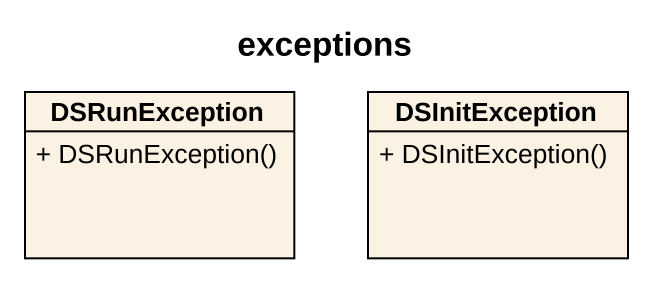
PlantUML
@startuml
title exceptions
hide circle
hide empty members
skinparam classAttributeIconSize 0
class DSRunException {
  + DSRunException()
}
class DSInitException {
  + DSInitException()
}
@enduml
